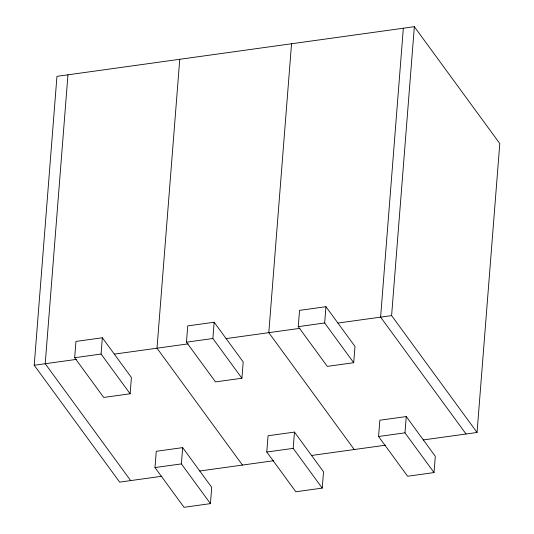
<?xml version="1.0" encoding="UTF-8"?>
<svg xmlns="http://www.w3.org/2000/svg" width="534" height="534" viewBox="0 0 534 534"><rect width="100%" height="100%" fill="white"/><g stroke="black" fill="none" stroke-linecap="round" stroke-linejoin="round"><path stroke-width="0.8" d="M161.862 476.261L119.656 482.122L34.216 365.256L56.951 76.349L414.344 26.7L499.784 143.566L477.049 432.473L423.349 439.929M67.958 74.82L45.216 363.727L130.663 480.593M74.667 357.707L75.948 341.433L102.354 337.762L131.411 377.498L130.129 393.778L103.723 397.443L74.667 357.707L101.08 354.042L130.129 393.778M101.08 354.042L102.354 337.762M179.751 59.287L157.009 348.195L242.456 465.061M154.987 467.564L156.268 451.29L182.675 447.619L211.724 487.355L210.443 503.629L184.036 507.3L154.987 467.564L181.393 463.899L210.443 503.629M186.459 342.181L187.741 325.9L214.154 322.236L243.204 361.965L241.922 378.246L215.516 381.91L186.459 342.181L212.872 338.509L241.922 378.246M181.393 463.899L182.675 447.619M212.872 338.509L214.154 322.236M291.544 43.761L268.809 332.662L354.249 449.535M266.78 452.031L268.061 435.757L294.468 432.086L323.517 471.822L322.236 488.103L295.829 491.767L266.78 452.031L293.186 448.366L322.236 488.103M298.259 326.648L299.534 310.374L325.947 306.703L354.997 346.439L353.715 362.713L327.309 366.384L298.259 326.648L324.665 322.977L353.715 362.713M293.186 448.366L294.468 432.086M324.665 322.977L325.947 306.703M403.337 28.229L380.602 317.136L466.042 434.002M378.573 436.505L379.854 420.225L406.261 416.56L435.31 456.296L434.035 472.57L407.622 476.241L378.573 436.505L404.979 432.834L434.035 472.57M477.049 432.473L391.602 315.607L414.344 26.7M404.979 432.834L406.261 416.56M34.216 365.256L76.415 359.389M114.323 354.122L188.208 343.863M226.116 338.596L300.008 328.33M337.909 323.063L391.602 315.607M199.763 470.995L273.655 460.729M311.556 455.462L385.448 445.196"/></g></svg>
